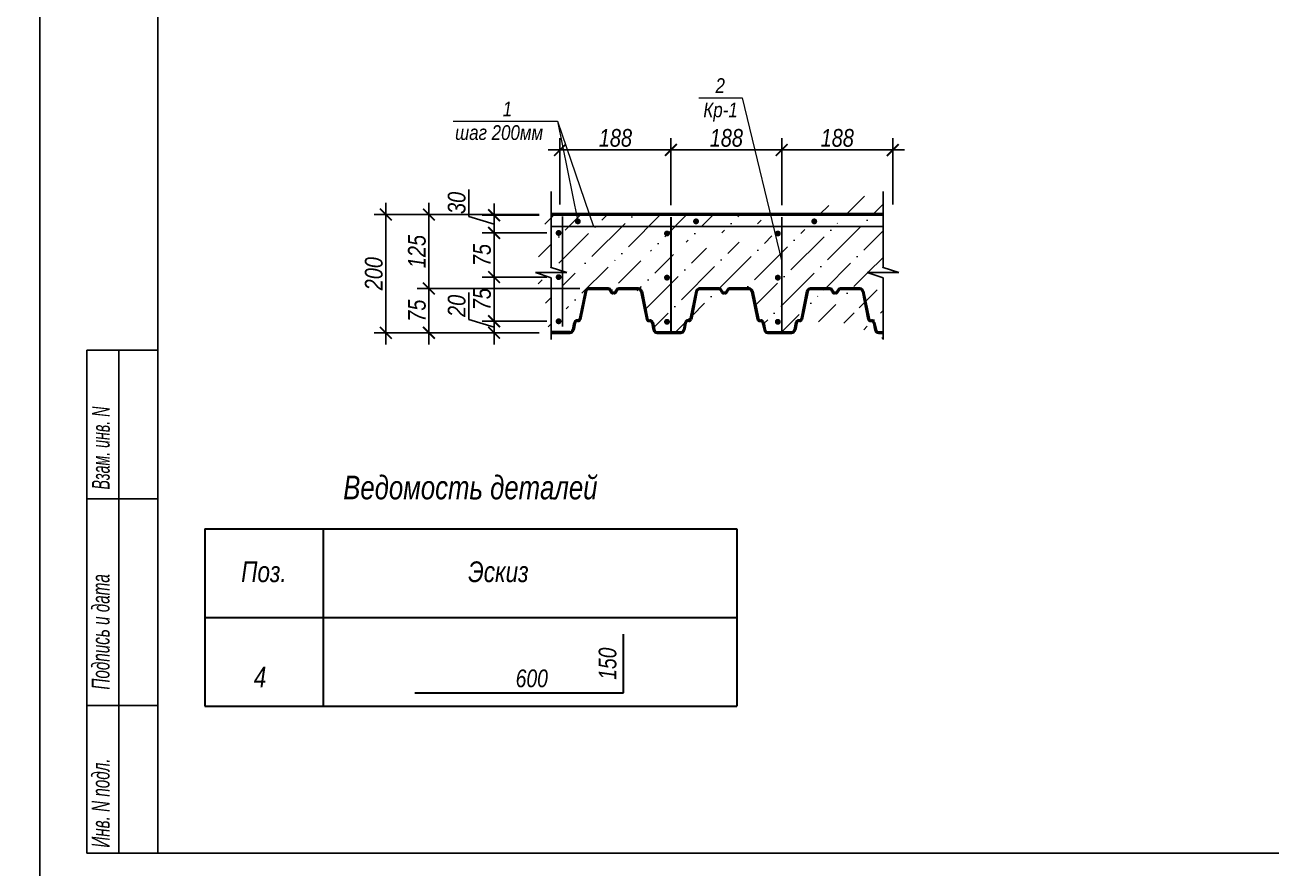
# Model space of a CAD drawing. Header units: millimetres. Extents: x 1582001 to 3303937, y 226471 to 491235.
# Drawn here: x 1623751 to 1644837, y 291505 to 305771 of the extents above; entities that cross this region are included whole.
import ezdxf

# ---------------------------------------------------------------- set-up
doc = ezdxf.new("R2010")
doc.units = ezdxf.units.MM
doc.layers.get('Defpoints').update_dxf_attribs({"color": 255, "lineweight": 30})
for name, color, linetype in [('00', 15, 'Continuous'), ('6', 7, 'Continuous'), ('Формуляр', 138, 'Continuous')]:
    doc.layers.add(name, color=color, linetype=linetype)
for name, color, linetype, lineweight in [('A-Wall-G', 22, 'Continuous', 50), ('армирование', 20, 'Continuous', 30), ('перекрытия', 7, 'Continuous', 40), ('таблица', 7, 'Continuous', 30), ('Текст', 202, 'Continuous', 15), ('Текст-пояснений', 135, 'Continuous', 15), ('Штриховки', 251, 'Continuous', 20)]:
    doc.layers.add(name, color=color, linetype=linetype, lineweight=lineweight)
doc.styles.add('STYLE1', font='ARIALNI.TTF', dxfattribs={"height": 300})
doc.styles.add('стиль1', font='ARIALNI.TTF', dxfattribs={"width": 0.98, "height": 300})
doc.dimstyles.new('М_10', dxfattribs={"dimtxt": 270, "dimasz": 200, "dimexe": 200, "dimexo": 200, "dimgap": 50, "dimtad": 1, "dimdec": 0, "dimlfac": 0.1, "dimzin": 0, "dimdsep": 46, "dimtxsty": 'стиль1', "dimblk": 'ARCHTICK', "dimcen": 200, "dimdle": 200, "dimadec": 0, "dimazin": 0, "dimtfac": 1, "dimtdec": 0, "dimtofl": 0, "dimtmove": 1, "dimatfit": 3, "dimldrblk": 'NONE', "dimfxl": 0, "dimtolj": 1, "dimtzin": 0, "dimarcsym": 0})

# ---------------------------------------------------------------- blocks, each defined once
blk = doc.blocks.new('_ArchTick')
at = {"color": 0, "linetype": 'ByBlock', "const_width": 0.15}
blk.add_lwpolyline([(-0.5, -0.5), (0.5, 0.5)], dxfattribs=at)
blk = doc.blocks.new('*D1942')
at = {"layer": 'Defpoints', "color": 0, "lineweight": -3, "ltscale": 100, "transparency": 16777216}
for p in [(1631689, 300757), (1632782, 300757), (1632655, 300562)]:
    blk.add_point(p, dxfattribs=at)
at = {"layer": 'Штриховки', "color": 0, "lineweight": -2, "ltscale": 100, "transparency": 16777216}
for p, q in [((1631261, 300788), (1631261, 301246)), ((1631689, 300362), (1631689, 300957)), ((1631689, 300659), (1631261, 300788)), ((1632582, 300757), (1631489, 300757)), ((1632455, 300562), (1631489, 300562))]:
    blk.add_line(p, q, dxfattribs=at)
at = {"layer": 'Штриховки', "color": 0, "lineweight": -2, "ltscale": 100, "transparency": 16777216, "xscale": 200, "yscale": 200, "zscale": 200}
for p, rotation in [((1631689, 300757), 90), ((1631689, 300562), 270)]:
    blk.add_blockref('_ArchTick', p, dxfattribs=dict(at, rotation=rotation))
at = {"layer": 'Штриховки', "color": 0, "ltscale": 100, "transparency": 16777216, "insert": (1631058, 301017), "char_height": 300, "attachment_point": 5, "rotation": 90, "style": 'стиль1'}
blk.add_mtext('\\A1;20', dxfattribs=at)
blk = doc.blocks.new('_None')
blk = doc.blocks.new('*D1943')
at = {"layer": 'Defpoints', "color": 0, "lineweight": -3, "ltscale": 100, "transparency": 16777216}
for p in [(1631689, 302251), (1632782, 302251), (1632782, 301504)]:
    blk.add_point(p, dxfattribs=at)
at = {"layer": 'Штриховки', "color": 0, "lineweight": -2, "ltscale": 100, "transparency": 16777216}
for p, q in [((1631689, 301304), (1631689, 302451)), ((1632582, 302251), (1631489, 302251)), ((1632582, 301504), (1631489, 301504))]:
    blk.add_line(p, q, dxfattribs=at)
at = {"layer": 'Штриховки', "color": 0, "lineweight": -2, "ltscale": 100, "transparency": 16777216, "xscale": 200, "yscale": 200, "zscale": 200}
for p, rotation in [((1631689, 302251), 90), ((1631689, 301504), 270)]:
    blk.add_blockref('_ArchTick', p, dxfattribs=dict(at, rotation=rotation))
at = {"layer": 'Штриховки', "color": 0, "ltscale": 100, "transparency": 16777216, "insert": (1631486, 301877), "char_height": 300, "attachment_point": 5, "rotation": 90, "style": 'стиль1'}
blk.add_mtext('\\A1;75', dxfattribs=at)
blk = doc.blocks.new('*D1944')
at = {"layer": 'Defpoints', "color": 0, "lineweight": -3, "ltscale": 100, "transparency": 16777216}
for p in [(1631689, 301504), (1632782, 301504), (1632782, 300757)]:
    blk.add_point(p, dxfattribs=at)
at = {"layer": 'Штриховки', "color": 0, "lineweight": -2, "ltscale": 100, "transparency": 16777216}
for p, q in [((1631689, 300557), (1631689, 301704)), ((1632582, 301504), (1631489, 301504)), ((1632582, 300757), (1631489, 300757))]:
    blk.add_line(p, q, dxfattribs=at)
at = {"layer": 'Штриховки', "color": 0, "lineweight": -2, "ltscale": 100, "transparency": 16777216, "xscale": 200, "yscale": 200, "zscale": 200}
for p, rotation in [((1631689, 301504), 90), ((1631689, 300757), 270)]:
    blk.add_blockref('_ArchTick', p, dxfattribs=dict(at, rotation=rotation))
at = {"layer": 'Штриховки', "color": 0, "ltscale": 100, "transparency": 16777216, "insert": (1631486, 301130), "char_height": 300, "attachment_point": 5, "rotation": 90, "style": 'стиль1'}
blk.add_mtext('\\A1;75', dxfattribs=at)
blk = doc.blocks.new('*D1945')
at = {"layer": 'Defpoints', "color": 0, "lineweight": -3, "ltscale": 100, "transparency": 16777216}
for p in [(1631689, 302552), (1632655, 302552), (1632782, 302251)]:
    blk.add_point(p, dxfattribs=at)
at = {"layer": 'Штриховки', "color": 0, "lineweight": -2, "ltscale": 100, "transparency": 16777216}
for p, q in [((1631261, 302530), (1631261, 302989)), ((1631689, 302051), (1631689, 302752)), ((1631689, 302401), (1631261, 302530)), ((1632455, 302552), (1631489, 302552)), ((1632582, 302251), (1631489, 302251))]:
    blk.add_line(p, q, dxfattribs=at)
at = {"layer": 'Штриховки', "color": 0, "lineweight": -2, "ltscale": 100, "transparency": 16777216, "xscale": 200, "yscale": 200, "zscale": 200}
for p, rotation in [((1631689, 302552), 90), ((1631689, 302251), 270)]:
    blk.add_blockref('_ArchTick', p, dxfattribs=dict(at, rotation=rotation))
at = {"layer": 'Штриховки', "color": 0, "ltscale": 100, "transparency": 16777216, "insert": (1631058, 302759), "char_height": 300, "attachment_point": 5, "rotation": 90, "style": 'стиль1'}
blk.add_mtext('\\A1;30', dxfattribs=at)
blk = doc.blocks.new('*D1946')
at = {"layer": 'Defpoints', "color": 0, "lineweight": -3, "ltscale": 100, "transparency": 16777216}
for p in [(1633339, 301311), (1630587, 300562), (1632655, 300562)]:
    blk.add_point(p, dxfattribs=at)
at = {"layer": 'Штриховки', "color": 0, "lineweight": -2, "ltscale": 100, "transparency": 16777216}
for p, q in [((1630587, 301511), (1630587, 300362)), ((1633139, 301311), (1630387, 301311)), ((1632455, 300562), (1630387, 300562))]:
    blk.add_line(p, q, dxfattribs=at)
at = {"layer": 'Штриховки', "color": 0, "lineweight": -2, "ltscale": 100, "transparency": 16777216, "xscale": 200, "yscale": 200, "zscale": 200}
for p, rotation in [((1630587, 301311), 90), ((1630587, 300562), 270)]:
    blk.add_blockref('_ArchTick', p, dxfattribs=dict(at, rotation=rotation))
at = {"layer": 'Штриховки', "color": 0, "ltscale": 100, "transparency": 16777216, "insert": (1630384, 300936), "char_height": 300, "attachment_point": 5, "rotation": 90, "style": 'стиль1'}
blk.add_mtext('\\A1;75', dxfattribs=at)
blk = doc.blocks.new('*D1947')
at = {"layer": 'Defpoints', "color": 0, "lineweight": -3, "ltscale": 100, "transparency": 16777216}
for p in [(1632655, 302562), (1629858, 300562), (1632455, 300562)]:
    blk.add_point(p, dxfattribs=at)
at = {"layer": 'Штриховки', "color": 0, "lineweight": -2, "ltscale": 100, "transparency": 16777216}
for p, q in [((1629858, 302762), (1629858, 300362)), ((1632455, 302562), (1629658, 302562)), ((1632255, 300562), (1629658, 300562))]:
    blk.add_line(p, q, dxfattribs=at)
at = {"layer": 'Штриховки', "color": 0, "lineweight": -2, "ltscale": 100, "transparency": 16777216, "xscale": 200, "yscale": 200, "zscale": 200}
for p, rotation in [((1629858, 302562), 90), ((1629858, 300562), 270)]:
    blk.add_blockref('_ArchTick', p, dxfattribs=dict(at, rotation=rotation))
at = {"layer": 'Штриховки', "color": 0, "ltscale": 100, "transparency": 16777216, "insert": (1629655, 301562), "char_height": 300, "attachment_point": 5, "rotation": 90, "style": 'стиль1'}
blk.add_mtext('\\A1;200', dxfattribs=at)
blk = doc.blocks.new('*D1948')
at = {"layer": 'Defpoints', "color": 0, "lineweight": -3, "ltscale": 100, "transparency": 16777216}
for p in [(1630587, 302562), (1630884, 302562), (1630884, 301311)]:
    blk.add_point(p, dxfattribs=at)
at = {"layer": 'Штриховки', "color": 0, "lineweight": -2, "ltscale": 100, "transparency": 16777216}
for p, q in [((1630587, 301111), (1630587, 302762)), ((1630684, 302562), (1630387, 302562)), ((1630684, 301311), (1630387, 301311))]:
    blk.add_line(p, q, dxfattribs=at)
at = {"layer": 'Штриховки', "color": 0, "lineweight": -2, "ltscale": 100, "transparency": 16777216, "xscale": 200, "yscale": 200, "zscale": 200}
for p, rotation in [((1630587, 302562), 90), ((1630587, 301311), 270)]:
    blk.add_blockref('_ArchTick', p, dxfattribs=dict(at, rotation=rotation))
at = {"layer": 'Штриховки', "color": 0, "ltscale": 100, "transparency": 16777216, "insert": (1630384, 301936), "char_height": 300, "attachment_point": 5, "rotation": 90, "style": 'стиль1'}
blk.add_mtext('\\A1;125', dxfattribs=at)
blk = doc.blocks.new('*D1949')
at = {"layer": 'Defpoints', "color": 0, "lineweight": -3, "ltscale": 100, "transparency": 16777216}
for p in [(1636557, 303655), (1634682, 302521), (1636557, 302521)]:
    blk.add_point(p, dxfattribs=at)
at = {"layer": 'Штриховки', "color": 0, "lineweight": -2, "ltscale": 100, "transparency": 16777216}
for p, q in [((1634682, 302721), (1634682, 303855)), ((1636557, 302721), (1636557, 303855)), ((1634482, 303655), (1636757, 303655))]:
    blk.add_line(p, q, dxfattribs=at)
at = {"layer": 'Штриховки', "color": 0, "lineweight": -2, "ltscale": 100, "transparency": 16777216, "xscale": 200, "yscale": 200, "zscale": 200, "rotation": 180}
blk.add_blockref('_ArchTick', (1634682, 303655), dxfattribs=at)
at = {"layer": 'Штриховки', "color": 0, "lineweight": -2, "ltscale": 100, "transparency": 16777216, "xscale": 200, "yscale": 200, "zscale": 200}
blk.add_blockref('_ArchTick', (1636557, 303655), dxfattribs=at)
at = {"layer": 'Штриховки', "color": 0, "ltscale": 100, "transparency": 16777216, "insert": (1635620, 303858), "char_height": 300, "attachment_point": 5, "style": 'стиль1'}
blk.add_mtext('\\A1;188', dxfattribs=at)
blk = doc.blocks.new('*D1950')
at = {"layer": 'Defpoints', "color": 0, "lineweight": -3, "ltscale": 100, "transparency": 16777216}
for p in [(1634682, 303655), (1632804, 302530), (1634682, 302521)]:
    blk.add_point(p, dxfattribs=at)
at = {"layer": 'Штриховки', "color": 0, "lineweight": -2, "ltscale": 100, "transparency": 16777216}
for p, q in [((1632804, 302730), (1632804, 303855)), ((1634682, 302721), (1634682, 303855)), ((1632604, 303655), (1634882, 303655))]:
    blk.add_line(p, q, dxfattribs=at)
at = {"layer": 'Штриховки', "color": 0, "lineweight": -2, "ltscale": 100, "transparency": 16777216, "xscale": 200, "yscale": 200, "zscale": 200, "rotation": 180}
blk.add_blockref('_ArchTick', (1632804, 303655), dxfattribs=at)
at = {"layer": 'Штриховки', "color": 0, "lineweight": -2, "ltscale": 100, "transparency": 16777216, "xscale": 200, "yscale": 200, "zscale": 200}
blk.add_blockref('_ArchTick', (1634682, 303655), dxfattribs=at)
at = {"layer": 'Штриховки', "color": 0, "ltscale": 100, "transparency": 16777216, "insert": (1633743, 303858), "char_height": 300, "attachment_point": 5, "style": 'стиль1'}
blk.add_mtext('\\A1;188', dxfattribs=at)
blk = doc.blocks.new('*D1951')
at = {"layer": 'Defpoints', "color": 0, "lineweight": -3, "ltscale": 100, "transparency": 16777216}
for p in [(1636557, 303655), (1636557, 302521), (1638436, 302530)]:
    blk.add_point(p, dxfattribs=at)
at = {"layer": 'Штриховки', "color": 0, "lineweight": -2, "ltscale": 100, "transparency": 16777216}
for p, q in [((1636557, 302721), (1636557, 303855)), ((1638436, 302730), (1638436, 303855)), ((1638636, 303655), (1636357, 303655))]:
    blk.add_line(p, q, dxfattribs=at)
at = {"layer": 'Штриховки', "color": 0, "lineweight": -2, "ltscale": 100, "transparency": 16777216, "xscale": 200, "yscale": 200, "zscale": 200, "rotation": 180}
blk.add_blockref('_ArchTick', (1636557, 303655), dxfattribs=at)
at = {"layer": 'Штриховки', "color": 0, "lineweight": -2, "ltscale": 100, "transparency": 16777216, "xscale": 200, "yscale": 200, "zscale": 200}
blk.add_blockref('_ArchTick', (1638436, 303655), dxfattribs=at)
at = {"layer": 'Штриховки', "color": 0, "ltscale": 100, "transparency": 16777216, "insert": (1637497, 303858), "char_height": 300, "attachment_point": 5, "style": 'стиль1'}
blk.add_mtext('\\A1;188', dxfattribs=at)

msp = doc.modelspace()

# ---------------------------------------------------------------- hatches: boundary and pattern name
at = {"layer": 'Штриховки', "ltscale": 100}
h = msp.add_hatch(dxfattribs=at)
h.set_pattern_fill('ANSI36', color=256, scale=100, style=0)
h.set_pattern_definition([(45, (1632389.6, 300446.53), (168.38, 617.393), [793.75, -158.75, 0, -158.75])])
edge = h.paths.add_edge_path(flags=16)
edge.add_arc((1636845.1, 300721.5), 49, 90, 168.87383)
edge.add_arc((1636845.1, 300721.5), 49, 90, 168.87383, ccw=False)
h.paths.add_polyline_path([(1636797, 300731), (1636773.5, 300611.7)], flags=16)
edge = h.paths.add_edge_path(flags=17)
edge.add_arc((1636723.5, 300621.5), 51, 270, 348.87383)
edge.add_arc((1636723.5, 300621.5), 51, 270, 348.87383, ccw=False)
edge = h.paths.add_edge_path(flags=16)
edge.add_arc((1636845.1, 300721.5), 40, 90, 168.87383)
edge.add_arc((1636845.1, 300721.5), 40, 90, 168.87383, ccw=False)
h.paths.add_polyline_path([(1636805.8, 300729.2), (1636782.4, 300609.9)], flags=16)
edge = h.paths.add_edge_path(flags=16)
edge.add_arc((1636723.5, 300621.5), 60, 270, 348.87383)
edge.add_arc((1636723.5, 300621.5), 60, 270, 348.87383, ccw=False)
h.paths.add_polyline_path([(1636859.3, 300770.5), (1636845.1, 300770.5)], flags=16)
edge = h.paths.add_edge_path(flags=16)
edge.add_arc((1636859.3, 300801.5), 31, 270, 348.87383)
edge.add_arc((1636859.3, 300801.5), 31, 270, 348.87383, ccw=False)
h.paths.add_polyline_path([(1636859.3, 300761.5), (1636845.1, 300761.5)], flags=16)
edge = h.paths.add_edge_path(flags=16)
edge.add_arc((1636859.3, 300801.5), 40, 270, 348.87383)
edge.add_arc((1636859.3, 300801.5), 40, 270, 348.87383, ccw=False)
edge = h.paths.add_edge_path()
edge.add_line((1638270.6, 302561.5), (1632655, 302561.5))
edge.add_line((1632973.5, 300570.5), (1632655, 300570.5))
edge.add_arc((1632973.5, 300621.5), 51, 270, 348.87383)
edge.add_line((1633047, 300731), (1633023.5, 300611.7))
edge.add_arc((1633095.1, 300721.5), 49, 90, 168.87383)
edge.add_arc((1633109.3, 300801.5), 31, 270, 348.87383)
edge.add_line((1633233.6, 301262.9), (1633139.7, 300795.5))
edge.add_line((1633620.3, 301310.5), (1633291.5, 301310.5))
edge.add_arc((1633291.5, 301251.5), 59, 90, 168.87383)
edge.add_arc((1633291.5, 301251.5), 50, 90, 168.87383)
edge.add_arc((1633699.7, 301271.5), 31, 187.18076, 270)
edge.add_arc((1633699.7, 301271.5), 40, 187.18076, 270)
edge.add_arc((1633620.3, 301261.5), 49, 7.18076, 90)
edge.add_arc((1633620.3, 301261.5), 40, 7.18076, 90)
edge.add_line((1633721, 301240.5), (1633699.7, 301240.5))
edge.add_line((1633721, 301231.5), (1633699.7, 301231.5))
edge.add_line((1633620.3, 301301.5), (1633291.5, 301301.5))
edge.add_arc((1633721, 301271.5), 31, 270, 352.81924)
edge.add_arc((1633721, 301271.5), 40, 270, 352.81924)
edge.add_arc((1633800.3, 301261.5), 49, 90, 172.81924)
edge.add_arc((1633800.3, 301261.5), 40, 90, 172.81924)
edge.add_line((1634129.2, 301310.5), (1633800.3, 301310.5))
edge.add_line((1634129.2, 301301.5), (1633800.3, 301301.5))
edge.add_arc((1634129.2, 301251.5), 59, 11.12617, 90)
edge.add_arc((1634129.2, 301251.5), 50, 11.12617, 90)
edge.add_arc((1634447.2, 300621.5), 51, 191.12617, 270)
edge.add_arc((1634447.2, 300621.5), 60, 191.12617, 270)
edge.add_line((1634373.7, 300731), (1634397.1, 300611.7))
edge.add_line((1634364.9, 300729.2), (1634388.3, 300609.9))
edge.add_arc((1634325.6, 300721.5), 49, 11.12617, 90)
edge.add_arc((1634325.6, 300721.5), 40, 11.12617, 90)
edge.add_line((1634311.4, 300770.5), (1634325.6, 300770.5))
edge.add_line((1634311.4, 300761.5), (1634325.6, 300761.5))
edge.add_arc((1634311.4, 300801.5), 31, 191.12617, 270)
edge.add_arc((1634311.4, 300801.5), 40, 191.12617, 270)
edge.add_line((1634187.1, 301262.9), (1634281, 300795.5))
edge.add_line((1634178.3, 301261.2), (1634272.2, 300793.8))
edge.add_line((1634447.2, 300570.5), (1634848.5, 300570.5))
edge.add_line((1634447.2, 300561.5), (1634848.5, 300561.5))
edge.add_arc((1635166.5, 301251.5), 59, 90, 168.87383)
edge.add_arc((1635166.5, 301251.5), 50, 90, 168.87383)
edge.add_arc((1634848.5, 300621.5), 51, 270, 348.87383)
edge.add_arc((1634848.5, 300621.5), 60, 270, 348.87383)
edge.add_line((1634922, 300731), (1634898.5, 300611.7))
edge.add_line((1634930.8, 300729.2), (1634907.4, 300609.9))
edge.add_arc((1634970.1, 300721.5), 49, 90, 168.87383)
edge.add_arc((1634970.1, 300721.5), 40, 90, 168.87383)
edge.add_line((1634984.3, 300770.5), (1634970.1, 300770.5))
edge.add_line((1634984.3, 300761.5), (1634970.1, 300761.5))
edge.add_arc((1634984.3, 300801.5), 31, 270, 348.87383)
edge.add_arc((1634984.3, 300801.5), 40, 270, 348.87383)
edge.add_line((1635108.6, 301262.9), (1635014.7, 300795.5))
edge.add_line((1635117.4, 301261.2), (1635023.5, 300793.8))
edge.add_line((1635495.3, 301310.5), (1635166.5, 301310.5))
edge.add_line((1635495.3, 301301.5), (1635166.5, 301301.5))
edge.add_arc((1635574.7, 301271.5), 31, 187.18076, 270)
edge.add_arc((1635574.7, 301271.5), 40, 187.18076, 270)
edge.add_arc((1635495.3, 301261.5), 49, 7.18076, 90)
edge.add_arc((1635495.3, 301261.5), 40, 7.18076, 90)
edge.add_line((1635596, 301240.5), (1635574.7, 301240.5))
edge.add_line((1635596, 301231.5), (1635574.7, 301231.5))
edge.add_arc((1635596, 301271.5), 31, 270, 352.81924)
edge.add_arc((1635596, 301271.5), 40, 270, 352.81924)
edge.add_arc((1635675.3, 301261.5), 49, 90, 172.81924)
edge.add_arc((1635675.3, 301261.5), 40, 90, 172.81924)
edge.add_line((1636004.2, 301310.5), (1635675.3, 301310.5))
edge.add_line((1636004.2, 301301.5), (1635675.3, 301301.5))
edge.add_arc((1636004.2, 301251.5), 59, 11.12617, 90)
edge.add_arc((1636004.2, 301251.5), 50, 11.12617, 90)
edge.add_arc((1636322.2, 300621.5), 51, 191.12617, 270)
edge.add_arc((1636322.2, 300621.5), 60, 191.12617, 270)
edge.add_line((1636248.7, 300731), (1636272.1, 300611.7))
edge.add_line((1636239.9, 300729.2), (1636263.3, 300609.9))
edge.add_arc((1636200.6, 300721.5), 49, 11.12617, 90)
edge.add_arc((1636200.6, 300721.5), 40, 11.12617, 90)
edge.add_line((1636186.4, 300770.5), (1636200.6, 300770.5))
edge.add_line((1636186.4, 300761.5), (1636200.6, 300761.5))
edge.add_arc((1636186.4, 300801.5), 31, 191.12617, 270)
edge.add_arc((1636186.4, 300801.5), 40, 191.12617, 270)
edge.add_line((1636062.1, 301262.9), (1636156, 300795.5))
edge.add_line((1636053.3, 301261.2), (1636147.2, 300793.8))
edge.add_line((1636322.2, 300570.5), (1636723.5, 300570.5))
edge.add_line((1636322.2, 300561.5), (1636723.5, 300561.5))
edge.add_arc((1637041.5, 301251.5), 59, 90, 168.87383)
edge.add_arc((1637041.5, 301251.5), 50, 90, 168.87383)
edge.add_line((1637370.3, 301310.5), (1637041.5, 301310.5))
edge.add_line((1637370.3, 301301.5), (1637041.5, 301301.5))
edge.add_arc((1637449.7, 301271.5), 31, 187.18076, 270)
edge.add_arc((1637449.7, 301271.5), 40, 187.18076, 270)
edge.add_arc((1637370.3, 301261.5), 49, 7.18076, 90)
edge.add_arc((1637370.3, 301261.5), 40, 7.18076, 90)
edge.add_line((1637471, 301240.5), (1637449.7, 301240.5))
edge.add_line((1637471, 301231.5), (1637449.7, 301231.5))
edge.add_arc((1637471, 301271.5), 31, 270, 352.81924)
edge.add_arc((1637471, 301271.5), 40, 270, 352.81924)
edge.add_arc((1637550.3, 301261.5), 49, 90, 172.81924)
edge.add_arc((1637550.3, 301261.5), 40, 90, 172.81924)
edge.add_line((1637879.2, 301310.5), (1637550.3, 301310.5))
edge.add_line((1637879.2, 301301.5), (1637550.3, 301301.5))
edge.add_arc((1638075.6, 300721.5), 49, 11.12617, 90)
edge.add_arc((1638075.6, 300721.5), 40, 11.12617, 90)
edge.add_line((1638061.4, 300770.5), (1638075.6, 300770.5))
edge.add_line((1638061.4, 300761.5), (1638075.6, 300761.5))
edge.add_arc((1638061.4, 300801.5), 31, 191.12617, 270)
edge.add_arc((1638061.4, 300801.5), 40, 191.12617, 270)
edge.add_arc((1637879.2, 301251.5), 59, 11.12617, 90)
edge.add_arc((1637879.2, 301251.5), 50, 11.12617, 90)
edge.add_line((1637937.1, 301262.9), (1638031, 300795.5))
edge.add_line((1637928.3, 301261.2), (1638022.2, 300793.8))
edge.add_line((1636983.6, 301262.9), (1636889.7, 300795.5))
edge.add_line((1636992.4, 301261.2), (1636898.5, 300793.8))
edge.add_line((1638197.2, 300570.5), (1638270.6, 300570.5))
edge.add_line((1638197.2, 300561.5), (1638270.6, 300561.5))
edge.add_arc((1638197.2, 300621.5), 51, 191.12617, 270)
edge.add_arc((1638197.2, 300621.5), 60, 191.12617, 270)
edge.add_line((1638123.7, 300731), (1638147.1, 300611.7))
edge.add_line((1638114.9, 300729.2), (1638138.3, 300609.9))
edge.add_line((1638270.6, 300446.5), (1638270.6, 301490.9))
edge.add_line((1638270.6, 301490.9), (1638005.2, 301579.4))
edge.add_line((1638005.2, 301579.4), (1638536, 301579.4))
edge.add_line((1638536, 301579.4), (1638270.6, 301667.8))
edge.add_line((1638270.6, 301667.8), (1638270.6, 302952.3))
edge.add_line((1632920.3, 301579.4), (1632655, 301667.8))
edge.add_line((1632655, 301667.8), (1632655, 302952.3))
edge.add_line((1632389.6, 301579.4), (1632920.3, 301579.4))
edge.add_line((1632655, 301490.9), (1632389.6, 301579.4))
edge.add_line((1632655, 300446.5), (1632655, 301490.9))

# ---------------------------------------------------------------- linework, layer by layer
at = {"layer": '00', "color": 15, "linetype": 'Continuous'}
for p, q in [((1632655, 301667.8), (1632655, 302952.3)), ((1638270.6, 301667.8), (1638270.6, 302952.3)), ((1632389.6, 301579.4), (1632920.3, 301579.4)), ((1632655, 301490.9), (1632389.6, 301579.4)), ((1632920.3, 301579.4), (1632655, 301667.8)), ((1638005.2, 301579.4), (1638536, 301579.4)), ((1638270.6, 301490.9), (1638005.2, 301579.4)), ((1638536, 301579.4), (1638270.6, 301667.8)), ((1632655, 300446.5), (1632655, 301490.9)), ((1638270.6, 300446.5), (1638270.6, 301490.9))]:
    msp.add_line(p, q, dxfattribs=at)
at = {"layer": '00', "color": 15, "linetype": 'Continuous', "const_width": 30}
for points in [[(1632848.7, 302529.7), (1632848.7, 300668.3)], [(1634682.3, 302520.7), (1634682.3, 300589.3)], [(1636557.3, 302520.7), (1636557.3, 300589.3)], [(1632655, 302361.5), (1638270.6, 302361.5)]]:
    msp.add_lwpolyline(points, dxfattribs=at)
at = {"layer": '00', "color": 15, "linetype": 'Continuous', "const_width": 49.8}
for points in [[(1633131.9, 302447.1, -1), (1633081.7, 302447.1, -1)], [(1635131.9, 302447.1, -1), (1635081.7, 302447.1, -1)], [(1637131.9, 302447.1, -1), (1637081.7, 302447.1, -1)], [(1632807, 302251, -1), (1632756.8, 302251, -1)], [(1634640.6, 302242, -1), (1634590.4, 302242, -1)], [(1636515.6, 302242, -1), (1636465.4, 302242, -1)], [(1632807, 301503.8, -1), (1632756.8, 301503.8, -1)], [(1634640.6, 301494.8, -1), (1634590.4, 301494.8, -1)], [(1636515.6, 301494.8, -1), (1636465.4, 301494.8, -1)], [(1632807, 300756.7, -1), (1632756.8, 300756.7, -1)], [(1634640.6, 300747.7, -1), (1634590.4, 300747.7, -1)], [(1636515.6, 300747.7, -1), (1636465.4, 300747.7, -1)]]:
    msp.add_lwpolyline(points, format="xyb", close=True, dxfattribs=at)
at = {"layer": '6', "color": 12}
for p in [(1632655, 301667.8), (1638270.6, 301667.8)]:
    msp.add_point(p, dxfattribs=at)
at = {"layer": 'A-Wall-G', "color": 0, "ltscale": 100}
msp.add_line((1638270.6, 302561.5), (1632655, 302561.5), dxfattribs=at)
at = {"layer": 'армирование'}
for p, q in [((1633876.8, 294470.8), (1633876.8, 295464.1)), ((1633876.8, 294470.8), (1633876.8, 295464.1)), ((1630347.8, 294470.8), (1633876.8, 294470.8)), ((1630347.8, 294470.8), (1633876.8, 294470.8))]:
    msp.add_line(p, q, dxfattribs=at)
at = {"layer": 'перекрытия', "lineweight": 40, "ltscale": 100}
for p, q in [((1633233.6, 301262.9), (1633139.7, 300795.5)), ((1633242.4, 301261.2), (1633148.5, 300793.8)), ((1633620.3, 301310.5), (1633291.5, 301310.5)), ((1633620.3, 301301.5), (1633291.5, 301301.5)), ((1633721, 301240.5), (1633699.7, 301240.5)), ((1633721, 301231.5), (1633699.7, 301231.5)), ((1634129.2, 301310.5), (1633800.3, 301310.5)), ((1634129.2, 301301.5), (1633800.3, 301301.5)), ((1634178.3, 301261.2), (1634272.2, 300793.8)), ((1634187.1, 301262.9), (1634281, 300795.5)), ((1635108.6, 301262.9), (1635014.7, 300795.5)), ((1635117.4, 301261.2), (1635023.5, 300793.8)), ((1635495.3, 301310.5), (1635166.5, 301310.5)), ((1635495.3, 301301.5), (1635166.5, 301301.5)), ((1635596, 301240.5), (1635574.7, 301240.5)), ((1635596, 301231.5), (1635574.7, 301231.5)), ((1636004.2, 301310.5), (1635675.3, 301310.5)), ((1636004.2, 301301.5), (1635675.3, 301301.5)), ((1636053.3, 301261.2), (1636147.2, 300793.8)), ((1636062.1, 301262.9), (1636156, 300795.5)), ((1636983.6, 301262.9), (1636889.7, 300795.5)), ((1636992.4, 301261.2), (1636898.5, 300793.8)), ((1637370.3, 301310.5), (1637041.5, 301310.5)), ((1637370.3, 301301.5), (1637041.5, 301301.5)), ((1637471, 301240.5), (1637449.7, 301240.5)), ((1637471, 301231.5), (1637449.7, 301231.5)), ((1637879.2, 301310.5), (1637550.3, 301310.5)), ((1637879.2, 301301.5), (1637550.3, 301301.5)), ((1637928.3, 301261.2), (1638022.2, 300793.8)), ((1637937.1, 301262.9), (1638031, 300795.5)), ((1633047, 300731), (1633023.5, 300611.7)), ((1633055.8, 300729.2), (1633032.4, 300609.9)), ((1633109.3, 300770.5), (1633095.1, 300770.5)), ((1633109.3, 300761.5), (1633095.1, 300761.5)), ((1634311.4, 300770.5), (1634325.6, 300770.5)), ((1634311.4, 300761.5), (1634325.6, 300761.5)), ((1634364.9, 300729.2), (1634388.3, 300609.9)), ((1634373.7, 300731), (1634397.1, 300611.7)), ((1634922, 300731), (1634898.5, 300611.7)), ((1634930.8, 300729.2), (1634907.4, 300609.9)), ((1634984.3, 300770.5), (1634970.1, 300770.5)), ((1634984.3, 300761.5), (1634970.1, 300761.5)), ((1636186.4, 300770.5), (1636200.6, 300770.5)), ((1636186.4, 300761.5), (1636200.6, 300761.5)), ((1636239.9, 300729.2), (1636263.3, 300609.9)), ((1636248.7, 300731), (1636272.1, 300611.7)), ((1636797, 300731), (1636773.5, 300611.7)), ((1636797, 300731), (1636773.5, 300611.7)), ((1636805.8, 300729.2), (1636782.4, 300609.9)), ((1636805.8, 300729.2), (1636782.4, 300609.9)), ((1636859.3, 300770.5), (1636845.1, 300770.5)), ((1636859.3, 300770.5), (1636845.1, 300770.5)), ((1636859.3, 300761.5), (1636845.1, 300761.5)), ((1636859.3, 300761.5), (1636845.1, 300761.5)), ((1638061.4, 300770.5), (1638075.6, 300770.5)), ((1638061.4, 300761.5), (1638075.6, 300761.5)), ((1638114.9, 300729.2), (1638138.3, 300609.9)), ((1638123.7, 300731), (1638147.1, 300611.7)), ((1632655, 300570.5), (1632973.5, 300570.5)), ((1632973.5, 300570.5), (1632655, 300570.5)), ((1632655, 300561.5), (1632973.5, 300561.5)), ((1632973.5, 300561.5), (1632655, 300561.5)), ((1634447.2, 300570.5), (1634848.5, 300570.5)), ((1634447.2, 300561.5), (1634848.5, 300561.5)), ((1636322.2, 300570.5), (1636723.5, 300570.5)), ((1636322.2, 300561.5), (1636723.5, 300561.5)), ((1638197.2, 300570.5), (1638270.6, 300570.5)), ((1638197.2, 300561.5), (1638270.6, 300561.5))]:
    msp.add_line(p, q, dxfattribs=at)
for centre, radius, start, end in [((1633291.5, 301251.5), 59, 90, 168.87383), ((1633291.5, 301251.5), 50, 90, 168.87383), ((1633620.3, 301261.5), 49, 7.18076, 90), ((1633620.3, 301261.5), 40, 7.18076, 90), ((1633699.7, 301271.5), 40, 187.18076, 270), ((1633699.7, 301271.5), 31, 187.18076, 270), ((1633721, 301271.5), 31, 270, 352.81924), ((1633721, 301271.5), 40, 270, 352.81924), ((1633800.3, 301261.5), 49, 90, 172.81924), ((1633800.3, 301261.5), 40, 90, 172.81924), ((1634129.2, 301251.5), 59, 11.12617, 90), ((1634129.2, 301251.5), 50, 11.12617, 90), ((1635166.5, 301251.5), 59, 90, 168.87383), ((1635166.5, 301251.5), 50, 90, 168.87383), ((1635495.3, 301261.5), 49, 7.18076, 90), ((1635495.3, 301261.5), 40, 7.18076, 90), ((1635574.7, 301271.5), 40, 187.18076, 270), ((1635574.7, 301271.5), 31, 187.18076, 270), ((1635596, 301271.5), 31, 270, 352.81924), ((1635596, 301271.5), 40, 270, 352.81924), ((1635675.3, 301261.5), 49, 90, 172.81924), ((1635675.3, 301261.5), 40, 90, 172.81924), ((1636004.2, 301251.5), 59, 11.12617, 90), ((1636004.2, 301251.5), 50, 11.12617, 90), ((1637041.5, 301251.5), 59, 90, 168.87383), ((1637041.5, 301251.5), 50, 90, 168.87383), ((1637370.3, 301261.5), 49, 7.18076, 90), ((1637370.3, 301261.5), 40, 7.18076, 90), ((1637449.7, 301271.5), 40, 187.18076, 270), ((1637449.7, 301271.5), 31, 187.18076, 270), ((1637471, 301271.5), 31, 270, 352.81924), ((1637471, 301271.5), 40, 270, 352.81924), ((1637550.3, 301261.5), 49, 90, 172.81924), ((1637550.3, 301261.5), 40, 90, 172.81924), ((1637879.2, 301251.5), 59, 11.12617, 90), ((1637879.2, 301251.5), 50, 11.12617, 90), ((1633095.1, 300721.5), 49, 90, 168.87383), ((1633095.1, 300721.5), 40, 90, 168.87383), ((1633109.3, 300801.5), 31, 270, 348.87383), ((1633109.3, 300801.5), 40, 270, 348.87383), ((1634311.4, 300801.5), 40, 191.12617, 270), ((1634311.4, 300801.5), 31, 191.12617, 270), ((1634325.6, 300721.5), 49, 11.12617, 90), ((1634325.6, 300721.5), 40, 11.12617, 90), ((1634970.1, 300721.5), 49, 90, 168.87383), ((1634970.1, 300721.5), 40, 90, 168.87383), ((1634984.3, 300801.5), 31, 270, 348.87383), ((1634984.3, 300801.5), 40, 270, 348.87383), ((1636186.4, 300801.5), 40, 191.12617, 270), ((1636186.4, 300801.5), 31, 191.12617, 270), ((1636200.6, 300721.5), 49, 11.12617, 90), ((1636200.6, 300721.5), 40, 11.12617, 90), ((1636845.1, 300721.5), 49, 90, 168.87383), ((1636845.1, 300721.5), 49, 90, 168.87383), ((1636845.1, 300721.5), 40, 90, 168.87383), ((1636845.1, 300721.5), 40, 90, 168.87383), ((1636859.3, 300801.5), 31, 270, 348.87383), ((1636859.3, 300801.5), 31, 270, 348.87383), ((1636859.3, 300801.5), 40, 270, 348.87383), ((1636859.3, 300801.5), 40, 270, 348.87383), ((1638061.4, 300801.5), 40, 191.12617, 270), ((1638061.4, 300801.5), 31, 191.12617, 270), ((1638075.6, 300721.5), 49, 11.12617, 90), ((1638075.6, 300721.5), 40, 11.12617, 90), ((1632973.5, 300621.5), 51, 270, 348.87383), ((1632973.5, 300621.5), 51, 270, 348.87383), ((1632973.5, 300621.5), 51, 270, 348.87383), ((1632973.5, 300621.5), 60, 270, 348.87383), ((1632973.5, 300621.5), 60, 270, 348.87383), ((1632973.5, 300621.5), 60, 270, 348.87383), ((1634447.2, 300621.5), 60, 191.12617, 270), ((1634447.2, 300621.5), 51, 191.12617, 270), ((1634848.5, 300621.5), 51, 270, 348.87383), ((1634848.5, 300621.5), 60, 270, 348.87383), ((1636322.2, 300621.5), 60, 191.12617, 270), ((1636322.2, 300621.5), 51, 191.12617, 270), ((1636723.5, 300621.5), 51, 270, 348.87383), ((1636723.5, 300621.5), 51, 270, 348.87383), ((1636723.5, 300621.5), 60, 270, 348.87383), ((1636723.5, 300621.5), 60, 270, 348.87383), ((1638197.2, 300621.5), 60, 191.12617, 270), ((1638197.2, 300621.5), 51, 191.12617, 270)]:
    msp.add_arc(centre, radius, start, end, dxfattribs=at)
at = {"layer": 'таблица', "ltscale": 500}
for p, q in [((1626794.7, 297243.6), (1635794.7, 297243.6)), ((1626794.7, 297243.6), (1635794.7, 297243.6)), ((1626794.7, 297243.6), (1626794.7, 294243.6)), ((1628794.7, 297243.6), (1628794.7, 294243.6)), ((1628794.7, 297243.6), (1628794.7, 294243.6)), ((1635794.7, 297243.6), (1635794.7, 294243.6)), ((1635794.7, 297243.6), (1635794.7, 294243.6)), ((1626794.7, 295743.6), (1635794.7, 295743.6)), ((1626794.7, 295743.6), (1635794.7, 295743.6)), ((1626794.7, 294243.6), (1635794.7, 294243.6))]:
    msp.add_line(p, q, dxfattribs=at)
at = {"layer": 'таблица', "lineweight": 18, "ltscale": 500}
msp.add_line((1626000.8, 291755.1), (1635000.8, 291755.1), dxfattribs=at)
msp.add_line((1626000.8, 291755.1), (1635000.8, 291755.1), dxfattribs=at)
at = {"layer": 'Текст-пояснений', "ltscale": 100}
for p, q in [((1635153.7, 304539.3), (1635885.1, 304539.3)), ((1630995.7, 304144.6), (1632761.7, 304144.6))]:
    msp.add_line(p, q, dxfattribs=at)
at = {"layer": 'Текст-пояснений', "ltscale": 2}
for p, q in [((1635885.1, 304539.3), (1636557.3, 301765.3)), ((1632761.7, 304144.6), (1633372.4, 302361.5)), ((1632761.7, 304144.6), (1633101.8, 302471.8))]:
    msp.add_line(p, q, dxfattribs=at)
at = {"layer": 'Формуляр', "color": 0}
for p, q in [((1624800.8, 291755.1), (1624800.8, 300267.3)), ((1626000.8, 294255.1), (1624800.8, 294255.1)), ((1626000.8, 294255.1), (1624800.8, 294255.1)), ((1626000.8, 291755.1), (1624800.8, 291755.1))]:
    msp.add_line(p, q, dxfattribs=at)
at = {"layer": 'Формуляр'}
for p, q in [((1626000.8, 300267.3), (1624800.8, 300267.3)), ((1625340.2, 291755.1), (1625340.2, 300267.3)), ((1626000.8, 297755.1), (1624800.8, 297755.1))]:
    msp.add_line(p, q, dxfattribs=at)
at = {"layer": 'Формуляр', "color": 0}
for points in [[(1582000.9, 320955), (1624000.8, 320955), (1624000.8, 291255.1), (1582000.9, 291255.1)], [(1624000.8, 320955), (1666000.8, 320955), (1666000.8, 291255.1), (1624000.8, 291255.1)], [(1626000.8, 291755.1), (1626000.8, 320444.9), (1665500.8, 320444.9), (1665500.8, 291755.1)]]:
    msp.add_lwpolyline(points, close=True, dxfattribs=at)

# ---------------------------------------------------------------- texts
at = {"layer": 'Текст', "style": 'STYLE1', "width": 0.95}
for s, height, p in [('Ведомость деталей', 400, (1629137, 297743.9)), ('Поз.', 350, (1627410.6, 296343.6)), ('Эскиз', 350, (1631250.5, 296343.6)), ('4', 350, (1627623.5, 294560.8)), ('4', 350, (1627623.5, 294560.8)), ('600', 300, (1632055.3, 294564.9))]:
    msp.add_text(s, height=height, dxfattribs=at).set_placement(p)
at = {"layer": 'Текст', "ltscale": 100, "style": 'STYLE1', "width": 0.95}
msp.add_text('150', height=300, rotation=90, dxfattribs=at).set_placement((1633758.8, 294690.8))
at = {"layer": 'Текст-пояснений', "ltscale": 2, "char_height": 250, "width": 12867.82, "attachment_point": 1, "style": 'STYLE1'}
for s, insert in [('2', (1635436.3, 304869.9)), ('1', (1631835.5, 304475.2)), ('Кр-1', (1635230.3, 304458.3)), ('шаг 200мм', (1631030.1, 304074.5))]:
    msp.add_mtext(s, dxfattribs=dict(at, insert=insert))
at = {"layer": 'Формуляр', "linetype": 'Continuous', "style": 'STYLE1', "width": 0.7}
msp.add_text('Взам. инв. N', height=300, rotation=90, dxfattribs=at).set_placement((1625184.8, 297910.5))
at = {"layer": 'Формуляр', "color": 0, "style": 'STYLE1', "width": 0.75}
for s, p in [('Подпись и дата', (1625182, 294524.9)), ('Инв. N подл.', (1625182, 291851.5))]:
    msp.add_text(s, height=300, rotation=90, dxfattribs=at).set_placement(p)

# ---------------------------------------------------------------- dimensions: what is measured, and where the dimension line sits
at = {"layer": 'Штриховки', "ltscale": 100}
for base, p1, p2, picture, middle in [((1634682.3, 303654.9), (1632803.7, 302529.7), (1634682.3, 302520.7), '*D1950', (1633743, 303858.1)), ((1636557.2916899, 303654.8945245), (1634682.2916899, 302520.6828942), (1636557.2916899, 302520.6828942), '*D1949', (1635619.7916899, 303858.0664208))]:
    dim = msp.add_linear_dim(base=base, p1=p1, p2=p2, dimstyle='М_10', dxfattribs=at)
    dim.commit()
    dim.dimension.update_dxf_attribs({"geometry": picture, "text_midpoint": middle})
for base, p1, p2, angle, picture, middle in [((1636557.3, 303654.9), (1638435.9, 302529.7), (1636557.3, 302520.7), 180, '*D1951', (1637496.6, 303858.1)), ((1630586.8, 302561.5), (1630884.2, 301310.5), (1630884.2, 302561.5), 90, '*D1948', (1630383.6, 301936))]:
    dim = msp.add_linear_dim(base=base, p1=p1, p2=p2, angle=angle, dimstyle='М_10', override={"dimlfac": 0.1, "dimtxsty": 'стиль1', "dimblk1": 'ArchTick', "dimblk2": 'ArchTick', "dimsah": 1, "dimtolj": 1}, dxfattribs=at)
    dim.commit()
    dim.dimension.update_dxf_attribs({"geometry": picture, "text_midpoint": middle})
for base, p1, p2, picture, middle in [((1631688.9, 302551.5), (1632781.9, 302251), (1632655, 302551.5), '*D1945', (1631057.5, 302579.7)), ((1629858, 300561.5), (1632655, 302561.5), (1632455, 300561.5), '*D1947', (1629654.9, 301561.5)), ((1631688.9, 302251), (1632781.9, 301503.8), (1632781.9, 302251), '*D1943', (1631486.3, 301877.4)), ((1631688.9, 301503.8), (1632781.9, 300756.7), (1632781.9, 301503.8), '*D1944', (1631486.3, 301130.2)), ((1630586.8, 300561.5), (1633339.3, 301310.5), (1632655, 300561.5), '*D1946', (1630384.2, 300936)), ((1631688.9, 300756.7), (1632655, 300561.5), (1632781.9, 300756.7), '*D1942', (1631057.5, 300837.5))]:
    dim = msp.add_linear_dim(base=base, p1=p1, p2=p2, angle=90, dimstyle='М_10', dxfattribs=at)
    dim.commit()
    dim.dimension.update_dxf_attribs({"geometry": picture, "text_midpoint": middle})

doc.saveas('drawing.dxf')
